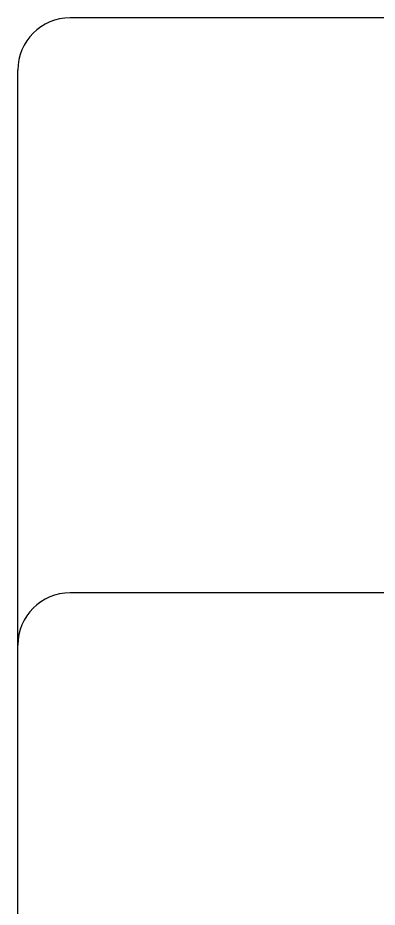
# Model space of a CAD drawing. Extents: x 0 to 420, y 0 to 297.
# Drawn here: x 136.8 to 143.66, y 236.66 to 253.67 of the extents above; entities that cross this region are included whole.
import ezdxf

# ---------------------------------------------------------------- set-up
doc = ezdxf.new("R2010")
doc.units = 0
doc.header["$LTSCALE"] = 23.1
doc.layers.add('10000_FRONT', color=7, linetype='CONTINUOUS')

msp = doc.modelspace()

# ---------------------------------------------------------------- linework, layer by layer
at = {"layer": '10000_FRONT', "color": 7, "linetype": 'CONTINUOUS'}
for p, q in [((207.298, 253.673), (137.798, 253.673)), ((136.798, 164.673), (136.798, 252.673)), ((207.298, 242.673), (137.798, 242.673))]:
    msp.add_line(p, q, dxfattribs=at)
for centre in [(137.798, 252.673), (137.798, 241.673)]:
    msp.add_arc(centre, 1, 90, 180, dxfattribs=at)

doc.saveas('drawing.dxf')
